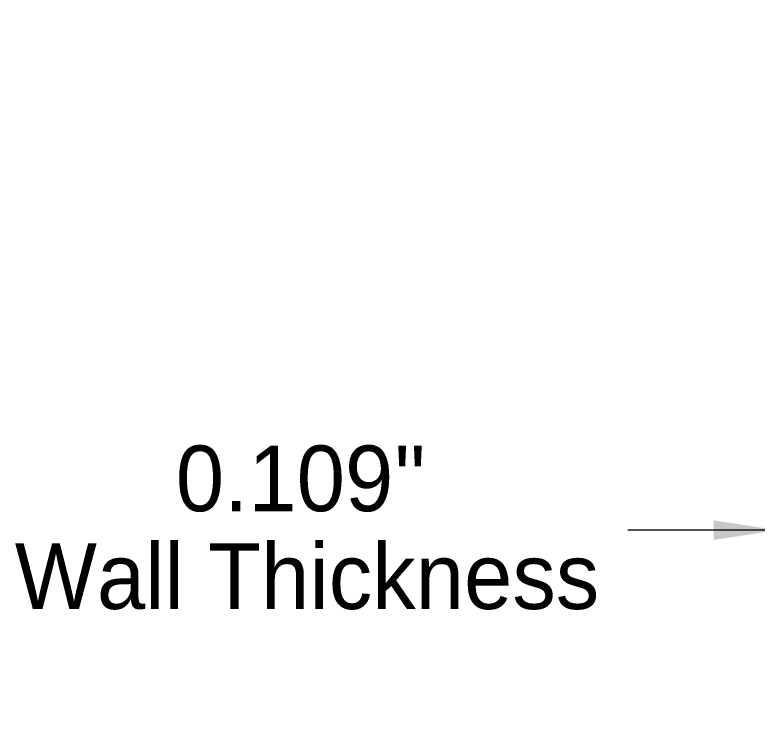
# Model space of a CAD drawing. Header units: inches. Extents: x 0.12 to 5.38, y 0.12 to 4.12.
# Drawn here: x 3.464 to 4.17, y 1.25 to 1.939 of the extents above; entities that cross this region are included whole.
import ezdxf

# ---------------------------------------------------------------- set-up
doc = ezdxf.new("R2010")
doc.units = ezdxf.units.IN
doc.header["$LTSCALE"] = 0.5
doc.header["$MEASUREMENT"] = 0
doc.linetypes.add('SLD-Solid', pattern=[0])
doc.styles.add('SLDTEXTSTYLE0', font='ARIAL.TTF', dxfattribs={"width": 0.948})
doc.dimstyles.new('SLDDIMSTYLE3', dxfattribs={"dimtxt": 0.060669, "dimasz": 0.060669, "dimexe": 0, "dimexo": 0.0625, "dimgap": 0.015167, "dimtad": 0, "dimtih": 1, "dimtoh": 1, "dimdec": 3, "dimrnd": 1e-09, "dimdsep": 46, "dimtxsty": 'SLDTEXTSTYLE0', "dimsah": 1, "dimcen": 0.09, "dimadec": 0, "dimazin": 2, "dimtfac": 1, "dimtdec": 3, "dimtmove": 0, "dimatfit": 0, "dimfxl": 0, "dimfrac": 2, "dimtolj": 1, "dimtzin": 12, "dimarcsym": 0})

# ---------------------------------------------------------------- blocks, each defined once
blk = doc.blocks.new('_D_2')
at = {"color": 7, "linetype": 'SLD-Solid', "lineweight": 18}
for p, q in [((4.1898, 1.877), (4.1898, 1.41766)), ((4.2988, 1.877), (4.2988, 1.41766)), ((4.1898, 1.44891), (4.04715, 1.44891)), ((4.2988, 1.44891), (4.41547, 1.44891))]:
    blk.add_line(p, q, dxfattribs=at)
for points in [[(4.1898, 1.44891), (4.12913, 1.45824), (4.12913, 1.43957)], [(4.2988, 1.44891), (4.35947, 1.43957), (4.35947, 1.45824)]]:
    blk.add_solid(points, dxfattribs=at)
at = {"color": 7, "linetype": 'SLD-Solid', "lineweight": 18, "char_height": 0.0625, "attachment_point": 1, "style": 'SLDTEXTSTYLE0'}
for s, insert in [('0.109', (3.6169, 1.52947)), ('"', (3.8252, 1.52947)), ('Wall Thickness', (3.46364, 1.43635))]:
    blk.add_mtext(s, dxfattribs=dict(at, insert=insert))

msp = doc.modelspace()

# ---------------------------------------------------------------- dimensions: what is measured, and where the dimension line sits
at = {"color": 7, "linetype": 'SLD-Solid', "lineweight": 18}
dim = msp.add_linear_dim(base=(4.2988, 1.44891), p1=(4.1898, 1.9395), p2=(4.2988, 1.9395), text='<>"\\PWall Thickness', dimstyle='SLDDIMSTYLE3', dxfattribs=at)
dim.commit()
dim.dimension.update_dxf_attribs({"geometry": '_D_2', "text_midpoint": (3.73586, 1.44891), "dimtype": 160})

doc.saveas('drawing.dxf')
